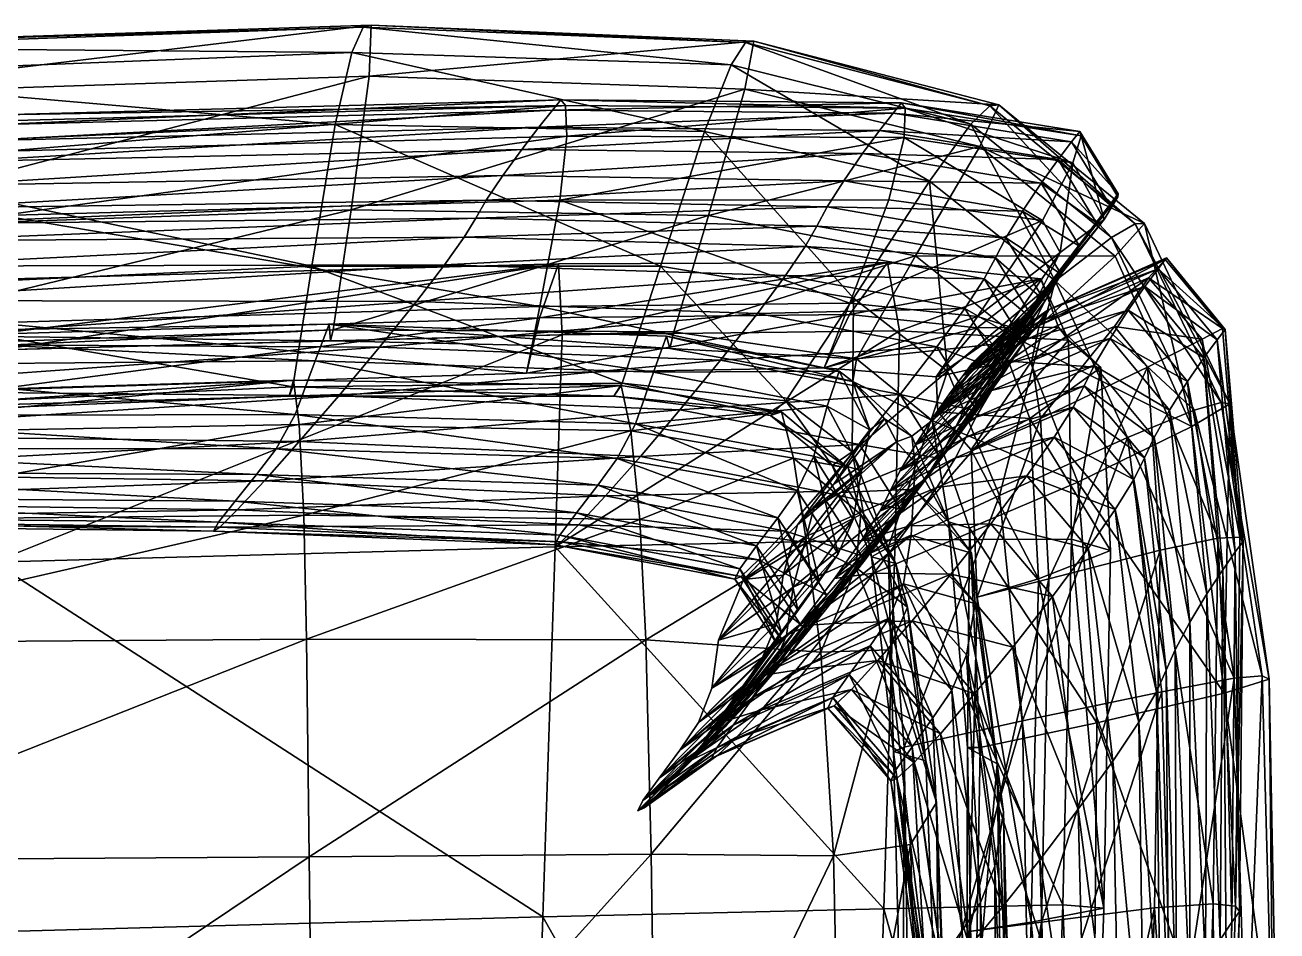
# Model space of a CAD drawing. Header units: centimetres. Extents: x -242 to 242, y -202 to 202.
# Drawn here: x 218.11 to 236.83, y 185.07 to 198.62 of the extents above; entities that cross this region are included whole.
import ezdxf

# ---------------------------------------------------------------- set-up
doc = ezdxf.new("R2010")
doc.units = ezdxf.units.CM
doc.layers.add('Box064', color=7, linetype='Continuous', true_color=0x94b11b)

msp = doc.modelspace()

# ---------------------------------------------------------------- meshes
at = {"layer": 'Box064', "color": 224, "true_color": 0x8a086e}
mesh = msp.add_polyface(dxfattribs=at)
corners = [(213.807, 192.494, 29.86), (214.397, 193.156, 12.149), (222.801, 193.078, 12.208), (215.56, 194.501, -23.272), (215.006, 193.853, -5.561), (202.413, 193.913, -5.647), (201.804, 193.27, 12.064), (201.214, 192.653, 29.774), (205.145, 193.39, -173.308), (217.738, 193.763, -173.24), (217.743, 194.819, -172.341), (205.17, 194.445, -172.413), (205.042, 190.215, -173.742), (213.869, 192.494, 197.158), (213.839, 193.063, 196.808), (222.126, 193.31, 196.479), (214.279, 194.009, 190.361), (214.053, 193.529, 186.582), (222.447, 193.602, 186.44), (213.746, 192.775, 179.305), (222.148, 192.798, 179.313), (213.46, 192.295, 167.661), (221.864, 192.282, 167.719), (201.466, 193.298, 186.704), (201.7, 193.561, 190.639), (201.299, 192.152, 197.328), (201.155, 192.762, 179.271), (205.213, 196.363, -170.936), (217.807, 196.734, -170.854), (217.786, 197.19, -168.183), (205.193, 196.82, -168.268), (205.19, 195.399, -171.641), (217.763, 195.773, -171.565), (205.128, 196.911, -163.337), (217.721, 197.277, -163.251), (205.001, 196.777, -155.334), (217.594, 197.132, -155.248), (217.391, 196.892, -143.362), (204.798, 196.56, -143.448), (217.136, 196.581, -128.564), (204.543, 196.283, -128.649), (216.854, 196.221, -111.824), (204.261, 195.969, -111.91), (216.605, 195.885, -94.113), (204.012, 195.685, -94.199), (216.447, 195.648, -76.403), (203.854, 195.495, -76.489), (216.275, 195.395, -58.692), (203.682, 195.29, -58.778), (215.981, 195.014, -40.982), (203.388, 194.961, -41.068), (202.966, 194.504, -23.357), (222.997, 198.21, 195.914), (214.29, 197.865, 196.254), (214.436, 198.287, 195.017), (222.749, 197.133, 196.686), (214.124, 196.75, 197.034), (201.853, 197.725, 194.015), (214.552, 198.338, 193.71), (201.902, 196.991, 192.882), (214.581, 197.575, 192.576), (214.327, 193.667, 191.51), (201.758, 193.127, 191.842), (214.341, 193.764, 191.513), (222.678, 193.897, 191.15), (222.718, 194.061, 191.152), (213.805, 192.743, 196.608), (222.059, 193.07, 196.273), (213.822, 192.829, 196.636), (201.266, 192.052, 196.929), (201.271, 192.12, 196.948), (201.763, 193.201, 191.845), (214.469, 195.559, 191.856), (201.841, 194.985, 192.175), (222.989, 195.86, 191.527), (222.115, 193.211, 196.323), (213.948, 194.618, 196.97), (222.4, 195.016, 196.641), (201.344, 193.899, 197.287), (201.461, 196.035, 197.359), (223.168, 198.592, 194.699), (201.599, 197.178, 196.574), (201.737, 197.638, 195.328), (205.122, 193.621, -170.823), (217.636, 193.998, -170.759), (217.556, 193.161, -169.762), (205.08, 192.781, -169.819), (217.639, 194.167, -170.616), (205.124, 193.79, -170.68)]
mesh.append_faces([[corners[k] for k in face] for face in [(0, 1, 2), (3, 4, 5), (4, 1, 6), (1, 0, 7), (8, 9, 10), (10, 11, 8), (9, 8, 12), (13, 14, 15), (16, 17, 18), (17, 19, 20), (19, 21, 22), (19, 17, 23), (17, 16, 24), (14, 13, 25), (21, 19, 26), (27, 28, 29), (29, 30, 27), (28, 27, 31), (31, 32, 28), (33, 30, 29), (29, 34, 33), (35, 33, 34), (34, 36, 35), (36, 37, 38), (37, 39, 40), (39, 41, 42), (41, 43, 44), (43, 45, 46), (45, 47, 48), (47, 49, 50), (49, 3, 51), (52, 53, 54), (55, 56, 53), (57, 58, 54), (59, 60, 58), (24, 16, 61), (62, 61, 63), (64, 61, 16), (65, 63, 61), (15, 14, 66), (67, 66, 68), (69, 66, 14), (70, 68, 66), (71, 63, 72), (73, 72, 60), (74, 72, 63), (75, 68, 76), (77, 76, 56), (78, 76, 68), (79, 56, 76), (80, 54, 58), (81, 53, 56), (82, 54, 53), (83, 11, 10), (10, 84, 83), (84, 85, 86), (85, 87, 88), (31, 88, 87), (87, 32, 31)]], dxfattribs={"vtx2": -1, "color": 224})
mesh = msp.add_polyface(dxfattribs=at)
corners = [(222.801, 193.078, 12.208), (222.211, 192.393, 29.918), (213.807, 192.494, 29.86), (223.41, 193.806, -5.503), (214.397, 193.156, 12.149), (215.006, 193.853, -5.561), (223.964, 194.488, -23.213), (215.56, 194.501, -23.272), (226.142, 193.99, -173.193), (217.738, 193.763, -173.24), (217.636, 190.588, -173.69), (226.089, 195.049, -172.294), (217.743, 194.819, -172.341), (222.126, 193.31, 196.479), (222.208, 192.649, 196.929), (213.869, 192.494, 197.158), (222.447, 193.602, 186.44), (222.658, 194.149, 190.064), (214.279, 194.009, 190.361), (222.148, 192.798, 179.313), (214.053, 193.529, 186.582), (221.864, 192.282, 167.719), (226.968, 192.138, 167.75), (213.746, 192.775, 179.305), (226.125, 197.501, -163.193), (225.998, 197.349, -155.19), (217.594, 197.132, -155.248), (217.721, 197.277, -163.251), (226.191, 197.417, -168.125), (217.786, 197.19, -168.183), (226.211, 196.962, -170.797), (217.807, 196.734, -170.854), (217.763, 195.773, -171.565), (226.109, 196.005, -171.515), (225.258, 196.372, -111.766), (225.009, 196.003, -94.055), (216.605, 195.885, -94.113), (216.854, 196.221, -111.824), (225.54, 196.763, -128.505), (217.136, 196.581, -128.564), (225.795, 197.096, -143.304), (217.391, 196.892, -143.362), (224.385, 195.036, -40.924), (215.981, 195.014, -40.982), (224.679, 195.45, -58.634), (216.275, 195.395, -58.692), (224.851, 195.734, -76.345), (216.447, 195.648, -76.403), (214.436, 198.287, 195.017), (223.168, 198.592, 194.699), (222.997, 198.21, 195.914), (214.29, 197.865, 196.254), (222.749, 197.133, 196.686), (222.678, 193.897, 191.15), (214.327, 193.667, 191.51), (222.718, 194.061, 191.152), (213.805, 192.743, 196.608), (222.059, 193.07, 196.273), (213.822, 192.829, 196.636), (222.115, 193.211, 196.323), (214.341, 193.764, 191.513), (222.989, 195.86, 191.527), (214.469, 195.559, 191.856), (223.257, 197.859, 192.278), (214.581, 197.575, 192.576), (213.948, 194.618, 196.97), (222.4, 195.016, 196.641), (214.124, 196.75, 197.034), (223.286, 198.622, 193.411), (214.552, 198.338, 193.71), (225.806, 194.241, -170.726), (225.608, 193.413, -169.739), (217.556, 193.161, -169.762), (217.636, 193.998, -170.759), (225.808, 194.411, -170.582), (217.639, 194.167, -170.616)]
mesh.append_faces([[corners[k] for k in face] for face in [(0, 1, 2), (3, 0, 4), (4, 5, 3), (6, 3, 5), (5, 7, 6), (8, 9, 10), (9, 8, 11), (11, 12, 9), (13, 14, 15), (16, 17, 18), (19, 16, 20), (19, 21, 22), (21, 19, 23), (24, 25, 26), (26, 27, 24), (28, 24, 27), (27, 29, 28), (30, 31, 32), (32, 33, 30), (31, 30, 28), (28, 29, 31), (34, 35, 36), (36, 37, 34), (38, 34, 37), (37, 39, 38), (40, 38, 39), (39, 41, 40), (25, 40, 41), (41, 26, 25), (42, 6, 7), (7, 43, 42), (44, 42, 43), (43, 45, 44), (46, 44, 45), (45, 47, 46), (35, 46, 47), (47, 36, 35), (48, 49, 50), (51, 50, 52), (18, 17, 53), (54, 53, 55), (56, 57, 13), (58, 59, 57), (60, 55, 61), (62, 61, 63), (63, 64, 62), (65, 66, 59), (67, 52, 66), (68, 69, 64), (64, 63, 68), (69, 68, 49), (70, 71, 72), (72, 73, 70), (11, 70, 73), (73, 12, 11), (74, 33, 32), (32, 75, 74), (71, 74, 75), (75, 72, 71)]], dxfattribs={"vtx2": -1, "color": 224})
mesh = msp.add_polyface(dxfattribs=at)
corners = [(223.41, 193.806, -5.503), (223.964, 194.488, -23.213), (229.064, 194.309, -23.182), (228.512, 193.608, -5.472), (231.008, 195.072, -172.18), (226.089, 195.049, -172.294), (226.142, 193.99, -173.193), (222.658, 194.149, 190.064), (222.447, 193.602, 186.44), (227.511, 193.428, 186.312), (227.705, 193.967, 189.81), (226.125, 197.501, -163.193), (226.191, 197.417, -168.125), (231.274, 197.381, -168.082), (225.998, 197.349, -155.19), (231.22, 197.46, -163.162), (231.094, 197.305, -155.159), (231.258, 196.939, -170.718), (226.211, 196.962, -170.797), (226.109, 196.005, -171.515), (225.258, 196.372, -111.766), (225.54, 196.763, -128.505), (230.637, 196.699, -128.474), (230.356, 196.291, -111.734), (225.009, 196.003, -94.055), (230.107, 195.901, -94.024), (225.795, 197.096, -143.304), (230.891, 197.044, -143.272), (224.385, 195.036, -40.924), (224.679, 195.45, -58.634), (229.778, 195.309, -58.603), (229.485, 194.876, -40.893), (224.851, 195.734, -76.345), (229.95, 195.612, -76.313), (228.669, 198.028, 195.578), (222.997, 198.21, 195.914), (223.168, 198.592, 194.699), (228.886, 198.362, 194.385), (228.273, 197.03, 196.35), (222.749, 197.133, 196.686), (227.752, 193.782, 190.833), (222.678, 193.897, 191.15), (227.813, 194.035, 190.827), (222.718, 194.061, 191.152), (230.543, 193.628, 190.606), (228.333, 195.771, 191.224), (222.989, 195.86, 191.527), (228.877, 197.662, 191.998), (223.257, 197.859, 192.278), (231.429, 195.169, 190.988), (227.612, 195.016, 196.354), (230.499, 194.539, 196.161), (229.491, 193.002, 195.953), (227.041, 193.268, 196.073), (222.4, 195.016, 196.641), (222.115, 193.211, 196.323), (229.008, 198.383, 193.122), (223.286, 198.622, 193.411), (225.806, 194.241, -170.726), (230.44, 194.293, -170.66), (225.608, 193.413, -169.739), (230.061, 193.495, -169.702), (225.808, 194.411, -170.582), (230.444, 194.464, -170.514), (231.029, 196.009, -171.413)]
mesh.append_faces([[corners[k] for k in face] for face in [(0, 1, 2), (2, 3, 0), (4, 5, 6), (7, 8, 9), (9, 10, 7), (11, 12, 13), (14, 11, 15), (15, 16, 14), (17, 18, 19), (13, 12, 18), (20, 21, 22), (22, 23, 20), (24, 20, 23), (23, 25, 24), (26, 14, 16), (16, 27, 26), (21, 26, 27), (27, 22, 21), (28, 29, 30), (30, 31, 28), (1, 28, 31), (31, 2, 1), (32, 24, 25), (25, 33, 32), (29, 32, 33), (33, 30, 29), (34, 35, 36), (36, 37, 34), (35, 34, 38), (38, 39, 35), (40, 41, 7), (7, 10, 40), (41, 40, 42), (42, 43, 41), (44, 42, 40), (45, 46, 43), (43, 42, 45), (46, 45, 47), (47, 48, 46), (49, 45, 42), (50, 51, 52), (52, 53, 50), (51, 50, 38), (54, 50, 53), (53, 55, 54), (50, 54, 39), (39, 38, 50), (56, 57, 48), (48, 47, 56), (57, 56, 37), (37, 36, 57), (58, 5, 4), (4, 59, 58), (60, 58, 59), (59, 61, 60), (62, 60, 61), (61, 63, 62), (19, 62, 63), (63, 64, 19)]], dxfattribs={"vtx2": -1, "color": 224})
mesh = msp.add_polyface(dxfattribs=at)
corners = [(231.197, 193.098, -5.467), (230.591, 192.347, 12.243), (227.903, 192.865, 12.239), (231.747, 193.808, -23.177), (228.512, 193.608, -5.472), (229.064, 194.309, -23.182), (231.801, 192.139, -5.489), (226.142, 193.99, -173.193), (231.19, 194.047, -173.053), (231.008, 195.072, -172.18), (230.105, 192.921, 186.233), (230.621, 191.953, 186.228), (230.746, 192.566, 189.665), (230.288, 193.443, 189.658), (229.907, 192.175, 179.288), (229.601, 192.144, 196.302), (229.423, 192.839, 195.924), (230.421, 191.998, 195.779), (231.274, 197.381, -168.082), (231.22, 197.46, -163.162), (226.125, 197.501, -163.193), (226.109, 196.005, -171.515), (231.029, 196.009, -171.413), (231.258, 196.939, -170.718), (226.211, 196.962, -170.797), (230.637, 196.699, -128.474), (230.891, 197.044, -143.272), (233.56, 196.609, -143.268), (230.107, 195.901, -94.024), (230.356, 196.291, -111.734), (233.028, 195.84, -111.73), (233.307, 196.258, -128.47), (232.626, 195.141, -76.309), (232.456, 194.828, -58.598), (229.778, 195.309, -58.603), (229.95, 195.612, -76.313), (232.781, 195.439, -94.019), (232.165, 194.384, -40.888), (229.485, 194.876, -40.893), (229.008, 198.383, 193.122), (232.672, 197.427, 192.846), (232.539, 197.412, 194.088), (228.886, 198.362, 194.385), (228.877, 197.662, 191.998), (232.39, 196.805, 191.744), (230.489, 193.288, 190.63), (230.962, 192.734, 190.71), (231.375, 192.475, 190.475), (231.142, 192.386, 190.646), (231.677, 192.709, 190.459), (230.543, 193.628, 190.606), (227.752, 193.782, 190.833), (227.705, 193.967, 189.81), (231.42, 192.086, 190.655), (229.259, 192.78, 195.841), (230.18, 192.034, 195.755), (229.491, 193.002, 195.953), (230.479, 192.239, 195.878), (227.813, 194.035, 190.827), (231.429, 195.169, 190.988), (233.021, 193.895, 190.795), (228.333, 195.771, 191.224), (230.499, 194.539, 196.161), (231.907, 193.443, 196.011), (228.273, 197.03, 196.35), (231.635, 196.286, 196.066), (228.669, 198.028, 195.578), (232.254, 197.138, 195.268), (232.348, 194.095, -170.495), (231.738, 193.362, -169.603), (230.061, 193.495, -169.702), (230.44, 194.293, -170.66), (233.301, 194.824, -171.904), (233.328, 195.699, -171.183), (230.444, 194.464, -170.514), (232.356, 194.265, -170.347), (232.423, 193.327, -111.802), (231.426, 192.345, -111.834), (231.194, 191.95, -94.123), (232.331, 192.755, -94.094), (230.208, 191.755, 190.851)]
mesh.append_faces([[corners[k] for k in face] for face in [(0, 1, 2), (3, 0, 4), (4, 5, 3), (1, 0, 6), (7, 8, 9), (10, 11, 12), (12, 13, 10), (11, 10, 14), (15, 16, 17), (18, 19, 20), (21, 22, 23), (24, 23, 18), (25, 26, 27), (28, 29, 30), (29, 25, 31), (32, 33, 34), (34, 35, 32), (35, 28, 36), (37, 3, 5), (5, 38, 37), (33, 37, 38), (38, 34, 33), (39, 40, 41), (41, 42, 39), (40, 39, 43), (43, 44, 40), (45, 13, 12), (12, 46, 45), (47, 45, 46), (46, 48, 47), (45, 47, 49), (49, 50, 45), (51, 45, 50), (52, 13, 45), (47, 48, 53), (17, 16, 54), (55, 54, 56), (56, 57, 55), (58, 50, 59), (60, 59, 50), (61, 59, 44), (44, 43, 61), (62, 63, 57), (57, 56, 62), (64, 65, 62), (63, 62, 65), (66, 67, 65), (65, 64, 66), (67, 66, 42), (42, 41, 67), (68, 69, 70), (70, 71, 68), (71, 9, 72), (73, 22, 74), (75, 74, 70), (70, 69, 75), (76, 77, 78), (79, 78, 77), (80, 46, 12)]], dxfattribs={"vtx2": -1, "color": 224})
mesh = msp.add_polyface(dxfattribs=at)
corners = [(231.19, 194.047, -173.053), (233.714, 193.911, -172.709), (233.301, 194.824, -171.904), (231.008, 195.072, -172.18), (233.781, 196.559, -170.565), (233.905, 196.964, -168.04), (231.274, 197.381, -168.082), (231.258, 196.939, -170.718), (233.328, 195.699, -171.183), (231.029, 196.009, -171.413), (233.887, 197.031, -163.157), (233.761, 196.874, -155.154), (231.094, 197.305, -155.159), (231.22, 197.46, -163.162), (233.56, 196.609, -143.268), (233.307, 196.258, -128.47), (230.637, 196.699, -128.474), (230.891, 197.044, -143.272), (233.028, 195.84, -111.73), (232.781, 195.439, -94.019), (230.107, 195.901, -94.024), (230.356, 196.291, -111.734), (233.882, 195.314, -128.492), (233.606, 194.894, -111.752), (233.363, 194.491, -94.042), (232.626, 195.141, -76.309), (229.95, 195.612, -76.313), (233.212, 194.191, -76.331), (232.456, 194.828, -58.598), (233.046, 193.875, -58.621), (232.165, 194.384, -40.888), (232.759, 193.429, -40.91), (231.747, 193.808, -23.177), (234.715, 195.648, 193.804), (232.539, 197.412, 194.088), (232.672, 197.427, 192.846), (234.854, 195.652, 192.568), (232.39, 196.805, 191.744), (231.429, 195.169, 190.988), (233.021, 193.895, 190.795), (234.412, 195.165, 191.494), (231.635, 196.286, 196.066), (233.517, 194.795, 195.825), (231.907, 193.443, 196.011), (232.254, 197.138, 195.268), (234.361, 195.446, 194.989), (232.348, 194.095, -170.495), (230.44, 194.293, -170.66), (233.565, 194.104, -171.479), (232.818, 193.594, -170.416), (233.594, 195.22, -170.578), (232.826, 194.112, -170.016), (233.135, 194.301, -169.456), (232.217, 193.408, -168.995), (232.305, 193.588, -167.247), (233.283, 194.54, -167.498), (232.356, 194.265, -170.347), (230.444, 194.464, -170.514), (231.738, 193.362, -169.603), (233.268, 194.536, -162.974), (232.268, 193.557, -162.879), (232.134, 193.376, -155.162), (233.137, 194.363, -155.162), (234.132, 195.667, -143.29), (232.938, 194.093, -143.34), (232.692, 193.743, -128.541), (231.935, 193.105, -143.372), (232.186, 192.929, -94.091), (232.423, 193.327, -111.802), (233.411, 194.362, -162.976), (233.427, 194.366, -167.499), (233.281, 194.19, -155.164), (233.278, 194.128, -169.454), (233.081, 193.921, -143.342)]
mesh.append_faces([[corners[k] for k in face] for face in [(0, 1, 2), (2, 3, 0), (4, 5, 6), (6, 7, 4), (8, 4, 7), (7, 9, 8), (10, 11, 12), (12, 13, 10), (5, 10, 13), (13, 6, 5), (14, 15, 16), (11, 14, 17), (17, 12, 11), (18, 19, 20), (15, 18, 21), (18, 15, 22), (19, 18, 23), (23, 24, 19), (19, 25, 26), (25, 19, 24), (24, 27, 25), (28, 25, 27), (27, 29, 28), (30, 28, 29), (29, 31, 30), (32, 30, 31), (33, 34, 35), (36, 35, 37), (38, 39, 40), (40, 37, 38), (41, 42, 43), (44, 45, 42), (42, 41, 44), (45, 44, 34), (2, 46, 47), (46, 2, 48), (48, 49, 46), (50, 51, 52), (53, 52, 51), (54, 55, 52), (56, 51, 50), (50, 8, 56), (57, 56, 8), (51, 56, 58), (59, 60, 61), (61, 62, 59), (60, 59, 55), (55, 54, 60), (63, 64, 65), (66, 64, 62), (67, 24, 23), (68, 23, 22), (22, 65, 68), (69, 60, 54), (54, 70, 69), (60, 69, 71), (53, 72, 70), (70, 54, 53), (61, 71, 73)]], dxfattribs={"vtx2": -1, "color": 224})
mesh = msp.add_polyface(dxfattribs=at)
corners = [(233.714, 193.911, -172.709), (234.201, 193.502, -171.959), (233.565, 194.104, -171.479), (233.301, 194.824, -171.904), (233.781, 196.559, -170.565), (233.328, 195.699, -171.183), (233.594, 195.22, -170.578), (234.25, 195.716, -170.193), (233.905, 196.964, -168.04), (234.452, 196.055, -167.884), (233.887, 197.031, -163.157), (234.459, 196.095, -163.116), (233.761, 196.874, -155.154), (234.332, 195.934, -155.16), (233.56, 196.609, -143.268), (234.132, 195.667, -143.29), (233.307, 196.258, -128.47), (233.882, 195.314, -128.492), (233.606, 194.894, -111.752), (233.028, 195.84, -111.73), (236.061, 194.07, -163.225), (235.938, 193.913, -155.221), (235.055, 194.977, -155.18), (235.182, 195.138, -163.136), (236.018, 194.084, -168.104), (235.16, 195.117, -167.902), (235.717, 193.925, -170.618), (234.913, 194.841, -170.204), (234.402, 194.111, -170.601), (234.896, 193.505, -171.241), (234.337, 193.933, -111.772), (234.609, 194.356, -128.512), (235.497, 193.289, -128.537), (234.857, 194.71, -143.31), (235.742, 193.646, -143.335), (232.672, 197.427, 192.846), (234.854, 195.652, 192.568), (234.715, 195.648, 193.804), (232.39, 196.805, 191.744), (234.412, 195.165, 191.494), (233.517, 194.795, 195.825), (234.361, 195.446, 194.989), (235.598, 192.864, 194.745), (236, 192.978, 193.528), (235.559, 192.617, 191.224), (233.021, 193.895, 190.795), (232.539, 197.412, 194.088), (236.131, 192.956, 192.273), (233.135, 194.301, -169.456), (233.283, 194.54, -167.498), (233.268, 194.536, -162.974), (233.137, 194.363, -155.162), (232.692, 193.743, -128.541), (232.938, 194.093, -143.34), (233.411, 194.362, -162.976), (233.427, 194.366, -167.499), (233.281, 194.19, -155.164), (233.278, 194.128, -169.454), (233.168, 193.601, -170.038), (232.836, 193.57, -128.544), (233.081, 193.921, -143.342)]
mesh.append_faces([[corners[k] for k in face] for face in [(0, 1, 2), (2, 3, 0), (4, 5, 6), (6, 7, 4), (8, 4, 7), (7, 9, 8), (10, 8, 9), (9, 11, 10), (12, 10, 11), (11, 13, 12), (14, 12, 13), (13, 15, 14), (16, 14, 15), (15, 17, 16), (17, 18, 19), (20, 21, 22), (22, 23, 20), (24, 20, 23), (23, 25, 24), (26, 27, 28), (28, 29, 26), (27, 26, 24), (24, 25, 27), (30, 31, 32), (31, 33, 34), (21, 34, 33), (33, 22, 21), (35, 36, 37), (38, 39, 36), (40, 41, 42), (41, 37, 43), (44, 39, 45), (46, 37, 41), (47, 43, 37), (37, 36, 47), (36, 39, 44), (48, 7, 6), (7, 48, 49), (49, 9, 7), (11, 50, 51), (51, 13, 11), (50, 11, 9), (9, 49, 50), (52, 17, 15), (53, 15, 13), (13, 51, 53), (23, 54, 55), (55, 25, 23), (54, 23, 22), (22, 56, 54), (27, 57, 58), (58, 28, 27), (57, 27, 25), (25, 55, 57), (59, 31, 30), (33, 60, 56), (56, 22, 33), (60, 33, 31), (31, 59, 60)]], dxfattribs={"vtx2": -1, "color": 224})
mesh = msp.add_polyface(dxfattribs=at)
corners = [(234.01, 190.792, -23.245), (233.476, 190.075, -5.534), (232.555, 191.164, -5.509), (233.095, 191.878, -23.22), (234.201, 193.502, -171.959), (233.714, 193.911, -172.709), (233.763, 190.932, -173.125), (234.346, 190.765, -172.316), (236.061, 194.07, -163.225), (236.018, 194.084, -168.104), (236.278, 190.962, -168.221), (236.331, 190.899, -163.306), (235.938, 193.913, -155.221), (236.211, 190.741, -155.303), (235.952, 190.948, -170.843), (235.717, 193.925, -170.618), (234.896, 193.505, -171.241), (235.088, 190.77, -171.551), (235.229, 192.864, -111.797), (235.497, 193.289, -128.537), (235.787, 190.116, -128.618), (235.531, 189.689, -111.879), (234.995, 192.455, -94.087), (234.098, 193.528, -94.061), (234.337, 193.933, -111.772), (235.742, 193.646, -143.335), (236.022, 190.473, -143.417), (234.609, 194.356, -128.512), (234.414, 191.376, -40.955), (233.504, 192.458, -40.93), (234.692, 191.827, -58.666), (233.787, 192.907, -58.641), (234.851, 192.148, -76.376), (235.31, 189.279, -94.168), (235.177, 188.971, -76.458), (233.95, 193.225, -76.351), (235.598, 192.864, 194.745), (234.601, 192.452, 195.621), (233.517, 194.795, 195.825), (236, 192.978, 193.528), (234.361, 195.446, 194.989), (236.614, 188.889, 193.3), (236.192, 188.851, 194.555), (236.046, 188.631, 190.987), (235.559, 192.617, 191.224), (233.854, 191.785, 190.624), (233.021, 193.895, 190.795), (232.685, 191.584, 195.854), (233.03, 188.213, 195.716), (236.131, 192.956, 192.273), (234.854, 195.652, 192.568), (236.718, 188.84, 192.017), (233.14, 192.739, -170.604), (232.818, 193.594, -170.416), (233.565, 194.104, -171.479), (233.268, 190.34, -170.881), (232.352, 190.063, -169.968), (233.423, 190.34, -170.726), (233.295, 192.739, -170.448), (234.402, 194.111, -170.601), (233.168, 193.601, -170.038), (232.567, 193.154, -111.804), (232.836, 193.57, -128.544), (232.331, 192.755, -94.094), (232.026, 192.147, -58.673), (232.186, 192.458, -76.383)]
mesh.append_faces([[corners[k] for k in face] for face in [(0, 1, 2), (2, 3, 0), (4, 5, 6), (6, 7, 4), (8, 9, 10), (10, 11, 8), (12, 8, 11), (11, 13, 12), (14, 15, 16), (16, 17, 14), (15, 14, 10), (10, 9, 15), (18, 19, 20), (20, 21, 18), (22, 18, 21), (18, 22, 23), (23, 24, 18), (19, 18, 24), (25, 12, 13), (13, 26, 25), (19, 25, 26), (26, 20, 19), (25, 19, 27), (28, 0, 3), (3, 29, 28), (30, 28, 29), (29, 31, 30), (32, 22, 33), (30, 32, 34), (32, 30, 31), (31, 35, 32), (22, 32, 35), (35, 23, 22), (36, 37, 38), (39, 36, 40), (36, 39, 41), (37, 36, 42), (43, 44, 45), (46, 45, 44), (38, 37, 47), (48, 47, 37), (44, 49, 50), (49, 44, 43), (39, 49, 51), (4, 52, 53), (53, 54, 4), (52, 4, 7), (7, 55, 52), (56, 57, 58), (16, 58, 57), (57, 17, 16), (58, 16, 59), (59, 60, 58), (24, 61, 62), (61, 24, 23), (23, 63, 61), (64, 31, 29), (63, 23, 35), (65, 35, 31)]], dxfattribs={"vtx2": -1, "color": 224})
mesh = msp.add_polyface(dxfattribs=at)
corners = [(231.197, 193.098, -5.467), (231.747, 193.808, -23.177), (232.346, 192.851, -23.2), (231.801, 192.139, -5.489), (233.714, 193.911, -172.709), (231.19, 194.047, -173.053), (231.126, 190.923, -173.505), (233.763, 190.932, -173.125), (232.759, 193.429, -40.91), (231.922, 191.192, 190.454), (232.235, 191.097, 190.394), (231.677, 192.709, 190.459), (231.405, 191.682, 189.59), (232.263, 190.723, 189.428), (230.543, 193.628, 190.606), (233.021, 193.895, 190.795), (233.854, 191.785, 190.624), (231.907, 193.443, 196.011), (232.685, 191.584, 195.854), (231.019, 190.806, 195.765), (233.517, 194.795, 195.825), (231.34, 191.13, -23.252), (233.095, 191.878, -23.22), (232.555, 191.164, -5.509), (230.804, 190.422, -5.541), (231.958, 190.41, 12.201), (231.738, 193.362, -169.603), (232.348, 194.095, -170.495), (232.818, 193.594, -170.416), (231.76, 192.837, -169.214), (233.14, 192.739, -170.604), (232.261, 192.269, -169.737), (233.268, 190.34, -170.881), (232.352, 190.063, -169.968), (232.826, 194.112, -170.016), (232.217, 193.408, -168.995), (233.135, 194.301, -169.456), (232.305, 193.588, -167.247), (232.938, 194.093, -143.34), (231.935, 193.105, -143.372), (231.693, 192.758, -128.573), (232.692, 193.743, -128.541), (233.137, 194.363, -155.162), (232.134, 193.376, -155.162), (231.194, 191.95, -94.123), (232.186, 192.929, -94.091), (232.423, 193.327, -111.802), (233.606, 194.894, -111.752), (231.426, 192.345, -111.834), (233.212, 194.191, -76.331), (232.041, 192.632, -76.381), (231.88, 192.322, -58.67), (233.046, 193.875, -58.621), (233.363, 194.491, -94.042), (231.052, 191.658, -76.413), (231.6, 191.88, -40.96), (231.194, 191.305, -23.249), (233.281, 194.19, -155.164), (232.268, 193.557, -162.879), (233.295, 192.739, -170.448), (233.168, 193.601, -170.038), (233.278, 194.128, -169.454), (232.567, 193.154, -111.804), (232.836, 193.57, -128.544), (232.331, 192.755, -94.094), (233.081, 193.921, -143.342), (233.504, 192.458, -40.93), (231.746, 191.705, -40.962), (232.026, 192.147, -58.673), (232.186, 192.458, -76.383), (233.95, 193.225, -76.351), (233.787, 192.907, -58.641)]
mesh.append_faces([[corners[k] for k in face] for face in [(0, 1, 2), (2, 3, 0), (4, 5, 6), (6, 7, 4), (8, 2, 1), (9, 10, 11), (12, 13, 9), (14, 11, 15), (16, 15, 11), (11, 10, 16), (17, 18, 19), (18, 17, 20), (21, 22, 23), (24, 23, 25), (26, 27, 28), (28, 29, 26), (30, 31, 29), (29, 28, 30), (31, 30, 32), (32, 33, 31), (34, 29, 35), (36, 35, 37), (26, 29, 34), (38, 39, 40), (40, 41, 38), (42, 43, 39), (44, 45, 46), (47, 46, 45), (48, 46, 41), (41, 40, 48), (49, 50, 51), (51, 52, 49), (50, 49, 53), (53, 45, 50), (54, 50, 45), (8, 55, 56), (56, 2, 8), (55, 8, 52), (52, 51, 55), (57, 43, 58), (59, 31, 33), (31, 59, 60), (60, 29, 31), (61, 35, 29), (29, 60, 61), (62, 48, 40), (40, 63, 62), (48, 62, 64), (65, 39, 43), (39, 65, 63), (63, 40, 39), (66, 67, 68), (67, 66, 22), (22, 21, 67), (44, 64, 69), (70, 69, 64), (71, 68, 69), (54, 69, 68)]], dxfattribs={"vtx2": -1, "color": 224})
mesh = msp.add_polyface(dxfattribs=at)
corners = [(222.211, 192.393, 29.918), (221.689, 191.806, 47.629), (213.285, 191.922, 47.57), (213.807, 192.494, 29.86), (200.692, 192.113, 47.485), (217.636, 190.588, -173.69), (226.04, 190.816, -173.652), (226.142, 193.99, -173.193), (225.854, 185.281, -173.9), (217.45, 185.053, -173.922), (225.568, 176.624, -174.048), (217.164, 176.396, -174.044), (225.161, 164.082, -174.205), (216.757, 163.854, -174.165), (204.857, 184.68, -173.946), (204.571, 176.023, -174.026), (205.042, 190.215, -173.742), (217.738, 193.763, -173.24), (222.422, 180.633, 201.493), (222.562, 171.989, 202.439), (214.154, 171.932, 204.016), (214.018, 180.575, 202.565), (222.357, 186.183, 200.236), (213.954, 186.124, 200.828), (222.321, 189.435, 198.891), (213.918, 189.377, 199.183), (222.282, 191.29, 197.706), (213.894, 191.209, 197.877), (222.821, 159.454, 202.845), (214.407, 159.397, 204.804), (201.325, 189.355, 199.318), (201.361, 186.097, 201.131), (201.424, 180.542, 203.105), (201.558, 171.894, 204.943), (201.804, 159.356, 206.351), (222.208, 192.649, 196.929), (213.869, 192.494, 197.158), (221.864, 192.282, 167.719), (221.574, 191.9, 152.921), (226.677, 191.74, 152.952), (213.46, 192.295, 167.661), (213.17, 191.94, 152.862), (221.254, 191.501, 136.181), (221.005, 191.185, 118.47), (226.11, 190.993, 118.502), (226.358, 191.325, 136.212), (212.85, 191.565, 136.123), (212.601, 191.27, 118.412), (220.929, 191.052, 100.76), (221.022, 191.112, 83.049), (226.127, 190.893, 83.081), (226.033, 190.846, 100.791), (212.524, 191.156, 100.702), (212.618, 191.228, 82.991), (221.284, 191.371, 65.339), (226.793, 191.579, 47.66), (226.388, 191.145, 65.37), (212.88, 191.492, 65.281), (201.307, 191.11, 197.955), (200.257, 191.721, 136.037), (200.576, 192.064, 152.777), (200.867, 192.381, 167.575), (200.287, 191.701, 65.195)]
mesh.append_faces([[corners[k] for k in face] for face in [(0, 1, 2), (2, 3, 0), (3, 2, 4), (5, 6, 7), (8, 6, 5), (5, 9, 8), (10, 8, 9), (9, 11, 10), (12, 10, 11), (11, 13, 12), (14, 15, 11), (11, 9, 14), (16, 14, 9), (9, 5, 16), (16, 5, 17), (13, 11, 15), (18, 19, 20), (20, 21, 18), (22, 18, 21), (21, 23, 22), (24, 22, 23), (23, 25, 24), (26, 24, 25), (25, 27, 26), (19, 28, 29), (29, 20, 19), (27, 25, 30), (25, 23, 31), (23, 21, 32), (21, 20, 33), (20, 29, 34), (35, 26, 27), (27, 36, 35), (37, 38, 39), (38, 37, 40), (40, 41, 38), (42, 43, 44), (38, 42, 45), (42, 38, 41), (41, 46, 42), (43, 42, 46), (46, 47, 43), (48, 49, 50), (43, 48, 51), (48, 43, 47), (47, 52, 48), (49, 48, 52), (52, 53, 49), (54, 1, 55), (49, 54, 56), (54, 49, 53), (53, 57, 54), (1, 54, 57), (57, 2, 1), (36, 27, 58), (47, 46, 59), (46, 41, 60), (41, 40, 61), (2, 57, 62)]], dxfattribs={"vtx2": -1, "color": 224})
mesh = msp.add_polyface(dxfattribs=at)
corners = [(227.903, 192.865, 12.239), (228.512, 193.608, -5.472), (231.197, 193.098, -5.467), (230.004, 191.647, 29.954), (229.485, 191.054, 47.664), (226.793, 191.579, 47.66), (227.314, 192.17, 29.949), (230.591, 192.347, 12.243), (222.211, 192.393, 29.918), (222.801, 193.078, 12.208), (221.689, 191.806, 47.629), (223.41, 193.806, -5.503), (231.19, 194.047, -173.053), (226.142, 193.99, -173.193), (226.04, 190.816, -173.652), (222.321, 189.435, 198.891), (222.282, 191.29, 197.706), (227.304, 191.225, 197.396), (227.511, 193.428, 186.312), (230.105, 192.921, 186.233), (230.288, 193.443, 189.658), (227.705, 193.967, 189.81), (227.241, 192.655, 179.305), (229.907, 192.175, 179.288), (229.601, 192.144, 196.302), (229.796, 190.883, 196.902), (227.169, 192.554, 196.644), (229.423, 192.839, 195.924), (227.027, 193.229, 196.167), (222.208, 192.649, 196.929), (222.126, 193.31, 196.479), (222.447, 193.602, 186.44), (222.148, 192.798, 179.313), (229.051, 190.83, 136.217), (229.369, 191.253, 152.956), (226.677, 191.74, 152.952), (226.358, 191.325, 136.212), (228.803, 190.49, 118.506), (226.11, 190.993, 118.502), (229.669, 189.876, 136.194), (229.658, 191.661, 167.755), (226.968, 192.138, 167.75), (221.864, 192.282, 167.719), (221.254, 191.501, 136.181), (221.574, 191.9, 152.921), (226.127, 190.893, 83.081), (226.388, 191.145, 65.37), (229.082, 190.622, 65.375), (226.033, 190.846, 100.791), (228.727, 190.334, 100.796), (228.821, 190.375, 83.085), (220.929, 191.052, 100.76), (221.005, 191.185, 118.47), (221.284, 191.371, 65.339), (221.022, 191.112, 83.049), (230.489, 193.288, 190.63), (227.752, 193.782, 190.833), (226.916, 193.07, 195.994), (229.259, 192.78, 195.841), (227.041, 193.268, 196.073), (229.491, 193.002, 195.953), (222.059, 193.07, 196.273), (222.115, 193.211, 196.323)]
mesh.append_faces([[corners[k] for k in face] for face in [(0, 1, 2), (3, 4, 5), (5, 6, 3), (7, 3, 6), (6, 0, 7), (8, 9, 0), (0, 6, 8), (10, 8, 6), (6, 5, 10), (9, 11, 1), (1, 0, 9), (12, 13, 14), (15, 16, 17), (18, 19, 20), (20, 21, 18), (19, 18, 22), (22, 23, 19), (24, 25, 17), (17, 26, 24), (27, 24, 26), (26, 28, 27), (29, 30, 28), (28, 26, 29), (16, 29, 26), (26, 17, 16), (31, 32, 22), (22, 18, 31), (33, 34, 35), (35, 36, 33), (37, 33, 36), (36, 38, 37), (34, 33, 39), (40, 23, 22), (22, 41, 40), (34, 40, 41), (41, 35, 34), (35, 41, 42), (41, 22, 32), (38, 36, 43), (36, 35, 44), (45, 46, 47), (4, 47, 46), (46, 5, 4), (38, 48, 49), (48, 45, 50), (45, 48, 51), (48, 38, 52), (5, 46, 53), (46, 45, 54), (55, 56, 21), (57, 58, 27), (27, 28, 57), (58, 57, 59), (59, 60, 58), (61, 57, 28), (28, 30, 61), (57, 61, 62), (62, 59, 57)]], dxfattribs={"vtx2": -1, "color": 224})
mesh = msp.add_polyface(dxfattribs=at)
corners = [(231.801, 192.139, -5.489), (231.2, 191.387, 12.221), (230.591, 192.347, 12.243), (230.004, 191.647, 29.954), (230.617, 190.686, 29.932), (229.485, 191.054, 47.664), (226.04, 190.816, -173.652), (231.126, 190.923, -173.505), (231.19, 194.047, -173.053), (229.907, 192.175, 179.288), (230.494, 191.225, 179.292), (230.621, 191.953, 186.228), (230.421, 191.998, 195.779), (230.612, 191.303, 196.088), (229.601, 192.144, 196.302), (229.796, 190.883, 196.902), (230.536, 190.506, 196.58), (229.658, 191.661, 167.755), (229.369, 191.253, 152.956), (229.985, 190.303, 152.939), (230.271, 190.714, 167.75), (231.132, 190.569, 195.761), (232.263, 190.723, 189.428), (231.405, 191.682, 189.59), (231.361, 190.99, 186.171), (231.677, 192.709, 190.459), (231.375, 192.475, 190.475), (231.922, 191.192, 190.454), (231.42, 192.086, 190.655), (230.18, 192.034, 195.755), (230.768, 190.667, 195.678), (230.479, 192.239, 195.878), (231.019, 190.806, 195.765), (229.259, 192.78, 195.841), (231.907, 193.443, 196.011), (230.657, 190.597, -5.539), (230.064, 189.848, 12.172), (232.346, 192.851, -23.2), (231.194, 191.305, -23.249), (230.217, 190.342, -23.281), (231.34, 191.13, -23.252), (230.804, 190.422, -5.541), (232.555, 191.164, -5.509), (229.45, 190.395, 186.32), (229.662, 191.149, 189.787), (230.746, 192.566, 189.665), (232.041, 192.632, -76.381), (231.052, 191.658, -76.413), (230.895, 191.351, -58.702), (231.88, 192.322, -58.67), (232.186, 192.929, -94.091), (231.194, 191.95, -94.123), (231.6, 191.88, -40.96), (230.619, 190.913, -40.992), (231.746, 191.705, -40.962), (232.026, 192.147, -58.673), (232.186, 192.458, -76.383), (229.599, 190.215, 186.31), (229.799, 190.979, 189.773), (230.208, 191.755, 190.851), (229.906, 191.394, 190.865), (228.857, 190.33, 189.857), (231.142, 192.386, 190.646), (230.962, 192.734, 190.71), (230.308, 191.631, 190.84)]
mesh.append_faces([[corners[k] for k in face] for face in [(0, 1, 2), (3, 2, 1), (1, 4, 3), (5, 3, 4), (6, 7, 8), (9, 10, 11), (12, 13, 14), (15, 14, 13), (13, 16, 15), (17, 18, 19), (19, 20, 17), (9, 17, 20), (20, 10, 9), (13, 12, 21), (22, 23, 24), (25, 26, 27), (28, 27, 26), (27, 28, 23), (29, 30, 21), (21, 12, 29), (30, 29, 31), (31, 32, 30), (33, 29, 12), (32, 31, 34), (0, 35, 36), (36, 1, 0), (35, 0, 37), (37, 38, 35), (39, 40, 41), (42, 41, 40), (11, 43, 44), (44, 45, 11), (43, 11, 10), (46, 47, 48), (48, 49, 46), (50, 51, 47), (52, 53, 39), (39, 38, 52), (53, 52, 49), (49, 48, 53), (54, 53, 48), (48, 55, 54), (53, 54, 40), (40, 39, 53), (56, 47, 51), (55, 48, 47), (57, 24, 23), (23, 58, 57), (45, 44, 59), (60, 59, 44), (44, 61, 60), (59, 60, 62), (62, 63, 59), (64, 28, 62), (62, 60, 64), (58, 64, 60), (60, 61, 58), (64, 58, 23), (23, 28, 64)]], dxfattribs={"vtx2": -1, "color": 224})
mesh = msp.add_polyface(dxfattribs=at)
corners = [(232.312, 188.617, 29.886), (232.885, 189.319, 12.176), (233.287, 186.136, 12.095), (232.73, 185.434, 29.805), (233.476, 190.075, -5.534), (234.01, 190.792, -23.245), (234.378, 187.611, -23.326), (233.861, 186.893, -5.616), (231.958, 190.41, 12.201), (232.555, 191.164, -5.509), (233.629, 185.462, -173.37), (233.763, 190.932, -173.125), (231.126, 190.923, -173.505), (234.244, 185.411, -172.539), (234.346, 190.765, -172.316), (235.952, 190.948, -170.843), (235.88, 185.479, -171.027), (236.216, 185.445, -168.37), (236.278, 190.962, -168.221), (235.088, 190.77, -171.551), (235, 185.416, -171.76), (236.274, 185.365, -163.443), (236.161, 185.206, -155.439), (236.211, 190.741, -155.303), (236.331, 190.899, -163.306), (235.531, 189.689, -111.879), (235.31, 189.279, -94.168), (234.995, 192.455, -94.087), (235.983, 184.938, -143.553), (235.764, 184.581, -128.755), (235.787, 190.116, -128.618), (236.022, 190.473, -143.417), (235.529, 184.154, -112.015), (234.414, 191.376, -40.955), (234.692, 191.827, -58.666), (235.031, 188.649, -58.747), (234.766, 188.196, -41.037), (235.177, 188.971, -76.458), (234.851, 192.148, -76.376), (235.217, 183.435, -76.594), (235.33, 183.743, -94.305), (235.091, 183.112, -58.884), (232.743, 186.856, 185.952), (232.32, 189.971, 186.057), (232.19, 189.2, 179.194), (232.614, 186.04, 179.106), (232.651, 187.572, 189.316), (236.775, 182.866, 193.158), (236.614, 188.889, 193.3), (236.718, 188.84, 192.017), (236.834, 182.807, 191.856), (236.046, 188.631, 190.987), (236.192, 188.851, 194.555), (235.598, 192.864, 194.745), (235.111, 188.651, 195.466), (234.601, 192.452, 195.621), (234.139, 188.187, 190.487), (233.854, 191.785, 190.624), (232.235, 191.097, 190.394), (232.394, 187.814, 190.341), (236.091, 182.674, 190.835), (233.03, 188.213, 195.716), (235.274, 182.786, 195.374), (236.371, 182.87, 194.441), (236.131, 192.956, 192.273), (236, 192.978, 193.528), (233.159, 185.205, -171.067), (232.23, 185.064, -170.131), (232.352, 190.063, -169.968), (233.268, 190.34, -170.881), (233.314, 185.206, -170.912), (233.423, 190.34, -170.726)]
mesh.append_faces([[corners[k] for k in face] for face in [(0, 1, 2), (2, 3, 0), (4, 5, 6), (6, 7, 4), (1, 4, 7), (7, 2, 1), (4, 1, 8), (8, 9, 4), (10, 11, 12), (11, 10, 13), (13, 14, 11), (15, 16, 17), (17, 18, 15), (16, 15, 19), (19, 20, 16), (21, 22, 23), (23, 24, 21), (17, 21, 24), (24, 18, 17), (25, 26, 27), (28, 29, 30), (30, 31, 28), (22, 28, 31), (31, 23, 22), (26, 25, 32), (25, 30, 29), (33, 34, 35), (35, 36, 33), (5, 33, 36), (36, 6, 5), (26, 37, 38), (37, 35, 34), (35, 37, 39), (37, 26, 40), (36, 35, 41), (42, 43, 44), (44, 45, 42), (43, 42, 46), (47, 48, 49), (50, 49, 51), (48, 52, 53), (52, 54, 55), (56, 57, 58), (58, 59, 56), (57, 56, 51), (60, 51, 56), (55, 54, 61), (62, 54, 52), (63, 52, 48), (51, 49, 64), (49, 48, 65), (66, 67, 68), (68, 69, 66), (13, 66, 69), (69, 14, 13), (70, 20, 19), (19, 71, 70), (67, 70, 71), (71, 68, 67)]], dxfattribs={"vtx2": -1, "color": 224})
mesh = msp.add_polyface(dxfattribs=at)
corners = [(231.803, 188.023, 47.597), (232.312, 188.617, 29.886), (232.73, 185.434, 29.805), (230.867, 189.115, 47.622), (231.379, 189.709, 29.912), (232.885, 189.319, 12.176), (231.958, 190.41, 12.201), (231.126, 190.923, -173.505), (230.953, 185.404, -173.758), (233.629, 185.462, -173.37), (230.536, 190.506, 196.58), (231.027, 189.278, 196.848), (230.011, 189.244, 197.65), (230.201, 186.195, 198.328), (231.354, 186.364, 197.253), (231.31, 189.913, 196.185), (231.132, 190.569, 195.761), (231.581, 187.615, 195.786), (231.741, 186.994, 196.37), (230.612, 191.303, 196.088), (232.32, 189.971, 186.057), (231.361, 190.99, 186.171), (231.25, 190.262, 179.263), (232.19, 189.2, 179.194), (232.651, 187.572, 189.316), (232.263, 190.723, 189.428), (231.97, 188.672, 167.687), (231.689, 188.258, 152.889), (232.128, 185.081, 152.808), (232.401, 185.497, 167.606), (232.614, 186.04, 179.106), (231.035, 189.749, 167.73), (230.751, 189.336, 152.919), (231.377, 187.827, 136.149), (231.133, 187.48, 118.439), (231.582, 184.3, 118.357), (231.822, 184.648, 136.068), (230.437, 188.908, 136.175), (230.192, 188.563, 118.464), (231.059, 187.317, 100.728), (230.117, 188.404, 100.754), (231.151, 187.351, 83.018), (230.21, 188.44, 83.043), (231.408, 187.594, 65.307), (232.235, 184.84, 47.515), (230.469, 188.685, 65.333), (231.922, 191.192, 190.454), (232.204, 187.818, 190.369), (232.235, 191.097, 190.394), (232.394, 187.814, 190.341), (230.768, 190.667, 195.678), (231.097, 187.755, 195.609), (231.019, 190.806, 195.765), (231.257, 187.82, 195.649), (232.685, 191.584, 195.854), (233.03, 188.213, 195.716), (229.685, 189.637, -5.571), (230.657, 190.597, -5.539), (231.194, 191.305, -23.249), (229.489, 189.149, 29.882), (230.617, 190.686, 29.932), (231.2, 191.387, 12.221), (230.212, 189.672, 12.169), (229.637, 188.973, 29.88), (230.804, 190.422, -5.541), (229.499, 189.497, 179.339), (229.291, 188.987, 167.75)]
mesh.append_faces([[corners[k] for k in face] for face in [(0, 1, 2), (1, 0, 3), (3, 4, 1), (5, 1, 4), (4, 6, 5), (7, 8, 9), (10, 11, 12), (13, 12, 11), (11, 14, 13), (15, 16, 17), (17, 18, 15), (11, 15, 18), (18, 14, 11), (15, 11, 10), (10, 19, 15), (16, 15, 19), (20, 21, 22), (22, 23, 20), (24, 25, 20), (21, 20, 25), (26, 27, 28), (23, 26, 29), (29, 30, 23), (26, 23, 22), (22, 31, 26), (27, 26, 31), (31, 32, 27), (33, 34, 35), (27, 33, 36), (33, 27, 32), (32, 37, 33), (34, 33, 37), (37, 38, 34), (39, 34, 38), (38, 40, 39), (41, 39, 40), (40, 42, 41), (43, 0, 44), (43, 41, 42), (42, 45, 43), (0, 43, 45), (45, 3, 0), (46, 25, 24), (24, 47, 46), (48, 46, 47), (47, 49, 48), (50, 51, 17), (17, 16, 50), (51, 50, 52), (52, 53, 51), (54, 55, 53), (53, 52, 54), (56, 57, 58), (59, 60, 61), (62, 6, 4), (63, 4, 3), (6, 62, 64), (65, 22, 21), (66, 31, 22)]], dxfattribs={"vtx2": -1, "color": 224})
mesh = msp.add_polyface(dxfattribs=at)
corners = [(230.617, 190.686, 29.932), (230.101, 190.093, 47.642), (229.485, 191.054, 47.664), (230.953, 185.404, -173.758), (231.126, 190.923, -173.505), (226.04, 190.816, -173.652), (230.011, 189.244, 197.65), (230.201, 186.195, 198.328), (227.472, 186.223, 199.39), (229.796, 190.883, 196.902), (227.397, 189.425, 198.395), (230.536, 190.506, 196.58), (229.051, 190.83, 136.217), (228.803, 190.49, 118.506), (229.423, 189.535, 118.484), (229.669, 189.876, 136.194), (229.985, 190.303, 152.939), (229.369, 191.253, 152.956), (229.082, 190.622, 65.375), (229.701, 189.662, 65.353), (228.821, 190.375, 83.085), (229.441, 189.416, 83.063), (229.348, 189.377, 100.774), (228.727, 190.334, 100.796), (230.657, 190.597, -5.539), (229.685, 189.637, -5.571), (229.097, 188.89, 12.14), (230.064, 189.848, 12.172), (231.194, 191.305, -23.249), (230.217, 190.342, -23.281), (229.489, 189.149, 29.882), (228.979, 188.556, 47.593), (231.2, 191.387, 12.221), (228.526, 188.193, 29.85), (229.637, 188.973, 29.88), (230.212, 189.672, 12.169), (231.379, 189.709, 29.912), (230.867, 189.115, 47.622), (229.127, 188.38, 47.59), (230.804, 190.422, -5.541), (228.857, 190.33, 189.857), (229.662, 191.149, 189.787), (229.45, 190.395, 186.32), (230.494, 191.225, 179.292), (229.351, 189.673, 179.343), (228.48, 189.423, 186.387), (228.863, 188.749, 152.902), (228.55, 188.325, 136.145), (230.271, 190.714, 167.75), (229.142, 189.161, 167.753), (228.324, 187.875, 83.014), (228.582, 188.124, 65.303), (228.384, 188.702, 179.379), (229.499, 189.497, 179.339), (229.599, 190.215, 186.31), (231.361, 190.99, 186.171), (229.799, 190.979, 189.773), (231.035, 189.749, 167.73), (229.291, 188.987, 167.75), (229.011, 188.575, 152.9), (230.751, 189.336, 152.919), (231.25, 190.262, 179.263), (230.437, 188.908, 136.175), (228.699, 188.151, 136.143), (228.456, 187.812, 118.432), (230.192, 188.563, 118.464), (228.474, 187.7, 83.011), (230.21, 188.44, 83.043), (230.117, 188.404, 100.754), (228.381, 187.658, 100.722), (230.469, 188.685, 65.333), (228.731, 187.948, 65.301)]
mesh.append_faces([[corners[k] for k in face] for face in [(0, 1, 2), (3, 4, 5), (6, 7, 8), (9, 6, 10), (6, 9, 11), (12, 13, 14), (14, 15, 12), (15, 16, 17), (18, 2, 1), (1, 19, 18), (20, 18, 19), (19, 21, 20), (21, 22, 23), (22, 14, 13), (24, 25, 26), (26, 27, 24), (28, 29, 25), (0, 30, 31), (31, 1, 0), (32, 27, 30), (33, 30, 27), (27, 26, 33), (34, 33, 26), (26, 35, 34), (36, 34, 35), (37, 38, 34), (33, 34, 38), (39, 25, 29), (25, 39, 35), (35, 26, 25), (40, 41, 42), (43, 44, 42), (45, 42, 44), (46, 16, 15), (47, 15, 14), (48, 49, 44), (44, 43, 48), (49, 48, 16), (16, 46, 49), (50, 21, 19), (51, 19, 1), (1, 31, 51), (52, 53, 54), (55, 54, 53), (45, 54, 56), (56, 40, 45), (57, 58, 59), (59, 60, 57), (61, 53, 58), (62, 63, 64), (64, 65, 62), (63, 62, 60), (60, 59, 63), (66, 67, 68), (69, 68, 65), (70, 71, 38), (38, 37, 70), (71, 70, 67), (67, 66, 71)]], dxfattribs={"vtx2": -1, "color": 224})
mesh = msp.add_polyface(dxfattribs=at)
corners = [(226.04, 190.816, -173.652), (225.854, 185.281, -173.9), (230.953, 185.404, -173.758), (227.304, 191.225, 197.396), (227.397, 189.425, 198.395), (222.321, 189.435, 198.891), (222.357, 186.183, 200.236), (227.472, 186.223, 199.39), (230.011, 189.244, 197.65), (229.796, 190.883, 196.902), (229.082, 190.622, 65.375), (228.821, 190.375, 83.085), (226.127, 190.893, 83.081), (228.727, 190.334, 100.796), (228.803, 190.49, 118.506), (226.11, 190.993, 118.502), (226.033, 190.846, 100.791), (229.441, 189.416, 83.063), (229.348, 189.377, 100.774), (229.489, 189.149, 29.882), (228.526, 188.193, 29.85), (228.019, 187.6, 47.56), (228.979, 188.556, 47.593), (229.127, 188.38, 47.59), (229.45, 190.395, 186.32), (228.48, 189.423, 186.387), (228.857, 190.33, 189.857), (229.351, 189.673, 179.343), (228.384, 188.702, 179.379), (228.55, 188.325, 136.145), (227.594, 187.356, 136.113), (227.904, 187.778, 152.879), (228.863, 188.749, 152.902), (229.669, 189.876, 136.194), (229.423, 189.535, 118.484), (228.306, 187.987, 118.434), (227.351, 187.022, 118.402), (229.142, 189.161, 167.753), (228.18, 188.19, 167.755), (228.582, 188.124, 65.303), (227.625, 187.167, 65.271), (227.369, 186.916, 82.981), (228.324, 187.875, 83.014), (229.701, 189.662, 65.353), (228.232, 187.834, 100.724), (227.277, 186.871, 100.692), (229.599, 190.215, 186.31), (229.291, 188.987, 167.75), (229.011, 188.575, 152.9), (229.499, 189.497, 179.339), (228.699, 188.151, 136.143), (228.456, 187.812, 118.432), (228.381, 187.658, 100.722), (228.474, 187.7, 83.011), (230.117, 188.404, 100.754), (230.192, 188.563, 118.464), (228.731, 187.948, 65.301)]
mesh.append_faces([[corners[k] for k in face] for face in [(0, 1, 2), (3, 4, 5), (6, 5, 4), (4, 7, 6), (7, 4, 8), (4, 3, 9), (10, 11, 12), (13, 14, 15), (11, 13, 16), (13, 11, 17), (14, 13, 18), (19, 20, 21), (21, 22, 19), (23, 21, 20), (24, 25, 26), (27, 28, 25), (29, 30, 31), (31, 32, 29), (33, 29, 32), (34, 35, 29), (30, 29, 35), (35, 36, 30), (37, 38, 28), (28, 27, 37), (38, 37, 32), (32, 31, 38), (39, 40, 41), (41, 42, 39), (43, 39, 42), (40, 39, 22), (22, 21, 40), (44, 45, 36), (36, 35, 44), (18, 44, 35), (35, 34, 18), (44, 18, 17), (17, 42, 44), (45, 44, 42), (42, 41, 45), (46, 25, 28), (47, 38, 31), (31, 48, 47), (38, 47, 49), (49, 28, 38), (50, 30, 36), (36, 51, 50), (30, 50, 48), (48, 31, 30), (52, 45, 41), (41, 53, 52), (54, 52, 53), (55, 51, 52), (45, 52, 51), (51, 36, 45), (56, 40, 21), (21, 23, 56), (40, 56, 53), (53, 41, 40)]], dxfattribs={"vtx2": -1, "color": 224})
mesh = msp.add_polyface(dxfattribs=at)
corners = [(234.002, 181.356, -5.752), (233.46, 180.598, 11.958), (233.287, 186.136, 12.095), (233.861, 186.893, -5.616), (234.489, 182.074, -23.463), (234.378, 187.611, -23.326), (232.931, 179.896, 29.669), (232.73, 185.434, 29.805), (233.629, 185.462, -173.37), (233.343, 176.805, -173.538), (233.958, 176.794, -172.705), (234.244, 185.411, -172.539), (235.88, 185.479, -171.027), (235.595, 176.821, -171.201), (235.934, 176.787, -168.544), (236.216, 185.445, -168.37), (235, 185.416, -171.76), (234.715, 176.799, -171.928), (236.274, 185.365, -163.443), (235.997, 176.707, -163.617), (236.161, 185.206, -155.439), (235.894, 176.549, -155.614), (235.983, 184.938, -143.553), (235.734, 176.281, -143.728), (235.764, 184.581, -128.755), (235.529, 184.154, -112.015), (235.33, 183.743, -94.305), (235.31, 189.279, -94.168), (235.531, 189.689, -111.879), (235.54, 175.923, -128.929), (235.337, 175.496, -112.19), (235.217, 183.435, -76.594), (235.091, 183.112, -58.884), (235.031, 188.649, -58.747), (235.177, 188.971, -76.458), (235.17, 175.086, -94.479), (235.086, 174.777, -76.769), (234.85, 182.659, -41.173), (234.766, 188.196, -41.037), (234.989, 174.455, -59.058), (234.783, 174.001, -41.348), (232.896, 181.341, 185.84), (232.73, 182.053, 189.231), (232.651, 187.572, 189.316), (232.743, 186.856, 185.952), (232.82, 180.51, 178.976), (232.614, 186.04, 179.106), (232.634, 179.961, 167.469), (236.662, 174.002, 193.151), (236.775, 182.866, 193.158), (236.834, 182.807, 191.856), (236.718, 188.84, 192.017), (236.046, 188.631, 190.987), (236.091, 182.674, 190.835), (236.668, 173.942, 191.837), (234.091, 182.448, 190.396), (234.139, 188.187, 190.487), (232.394, 187.814, 190.341), (232.302, 182.261, 190.302), (233.84, 173.721, 190.408), (235.874, 173.847, 190.819), (233.139, 182.583, 195.629), (233.03, 188.213, 195.716), (235.111, 188.651, 195.466), (235.274, 182.786, 195.374), (233.085, 173.892, 195.643), (235.219, 173.992, 195.392), (236.371, 182.87, 194.441), (236.192, 188.851, 194.555), (236.614, 188.889, 193.3), (236.295, 174.024, 194.449), (233.159, 185.205, -171.067), (232.874, 176.708, -171.22), (232.23, 185.064, -170.131), (231.945, 176.648, -170.275), (233.028, 176.709, -171.065), (233.314, 185.206, -170.912)]
mesh.append_faces([[corners[k] for k in face] for face in [(0, 1, 2), (2, 3, 0), (4, 0, 3), (3, 5, 4), (1, 6, 7), (7, 2, 1), (8, 9, 10), (10, 11, 8), (12, 13, 14), (14, 15, 12), (13, 12, 16), (16, 17, 13), (18, 15, 14), (14, 19, 18), (20, 18, 19), (19, 21, 20), (22, 20, 21), (21, 23, 22), (24, 22, 23), (25, 26, 27), (24, 25, 28), (25, 24, 29), (26, 25, 30), (31, 32, 33), (26, 31, 34), (31, 26, 35), (32, 31, 36), (37, 4, 5), (5, 38, 37), (32, 37, 38), (37, 32, 39), (4, 37, 40), (41, 42, 43), (43, 44, 41), (45, 41, 44), (44, 46, 45), (47, 45, 46), (48, 49, 50), (51, 50, 49), (52, 53, 50), (54, 50, 53), (55, 56, 57), (57, 58, 55), (59, 55, 58), (60, 53, 55), (56, 55, 53), (61, 62, 63), (63, 64, 61), (65, 61, 64), (66, 64, 67), (68, 67, 64), (69, 49, 67), (70, 67, 49), (71, 11, 10), (10, 72, 71), (73, 71, 72), (74, 75, 76), (16, 76, 75), (75, 17, 16)]], dxfattribs={"vtx2": -1, "color": 224})
mesh = msp.add_polyface(dxfattribs=at)
corners = [(232.73, 185.434, 29.805), (232.235, 184.84, 47.515), (231.803, 188.023, 47.597), (232.931, 179.896, 29.669), (232.46, 179.302, 47.379), (233.343, 176.805, -173.538), (233.629, 185.462, -173.37), (230.953, 185.404, -173.758), (230.666, 176.747, -173.919), (225.854, 185.281, -173.9), (225.568, 176.624, -174.048), (222.422, 180.633, 201.493), (222.357, 186.183, 200.236), (227.472, 186.223, 199.39), (227.552, 180.687, 200.132), (230.201, 186.195, 198.328), (230.321, 180.707, 198.72), (231.354, 186.364, 197.253), (231.523, 180.924, 197.427), (231.951, 181.568, 196.418), (231.741, 186.994, 196.37), (231.794, 182.198, 195.767), (231.581, 187.615, 195.786), (232.078, 179.112, 135.931), (232.374, 179.545, 152.671), (232.128, 185.081, 152.808), (231.822, 184.648, 136.068), (231.844, 178.763, 118.221), (231.582, 184.3, 118.357), (232.614, 186.04, 179.106), (232.401, 185.497, 167.606), (232.634, 179.961, 167.469), (231.97, 188.672, 167.687), (231.377, 187.827, 136.149), (231.689, 188.258, 152.889), (232.093, 178.873, 65.09), (231.855, 178.631, 82.8), (231.599, 184.169, 82.936), (231.849, 184.411, 65.226), (231.77, 178.599, 100.51), (231.509, 184.136, 100.647), (231.059, 187.317, 100.728), (231.151, 187.351, 83.018), (231.133, 187.48, 118.439), (231.408, 187.594, 65.307), (232.19, 182.244, 190.316), (232.204, 187.818, 190.369), (232.651, 187.572, 189.316), (232.73, 182.053, 189.231), (231.978, 173.617, 190.348), (232.048, 173.624, 190.339), (232.302, 182.261, 190.302), (232.394, 187.814, 190.341), (231.833, 173.592, 195.786), (231.239, 182.373, 195.548), (231.097, 187.755, 195.609), (231.257, 187.82, 195.649), (231.337, 182.399, 195.566), (231.227, 173.789, 195.564), (231.289, 173.799, 195.575), (233.139, 182.583, 195.629), (233.03, 188.213, 195.716), (232.874, 176.708, -171.22), (231.945, 176.648, -170.275), (232.23, 185.064, -170.131), (233.314, 185.206, -170.912)]
mesh.append_faces([[corners[k] for k in face] for face in [(0, 1, 2), (3, 4, 1), (1, 0, 3), (5, 6, 7), (7, 8, 5), (9, 10, 8), (8, 7, 9), (11, 12, 13), (13, 14, 11), (15, 16, 14), (14, 13, 15), (16, 15, 17), (17, 18, 16), (19, 18, 17), (17, 20, 19), (21, 19, 20), (20, 22, 21), (23, 24, 25), (25, 26, 23), (27, 23, 26), (26, 28, 27), (29, 30, 31), (24, 31, 30), (30, 25, 24), (25, 30, 32), (28, 26, 33), (26, 25, 34), (35, 36, 37), (37, 38, 35), (4, 35, 38), (38, 1, 4), (39, 27, 28), (28, 40, 39), (36, 39, 40), (40, 37, 36), (41, 42, 37), (37, 40, 41), (43, 41, 40), (40, 28, 43), (1, 38, 44), (42, 44, 38), (38, 37, 42), (45, 46, 47), (47, 48, 45), (49, 45, 48), (50, 51, 45), (46, 45, 51), (51, 52, 46), (53, 21, 54), (55, 54, 21), (21, 22, 55), (54, 55, 56), (56, 57, 54), (58, 54, 57), (59, 57, 60), (61, 60, 57), (57, 56, 61), (62, 63, 64), (65, 64, 63)]], dxfattribs={"vtx2": -1, "color": 224})

doc.saveas('drawing.dxf')
